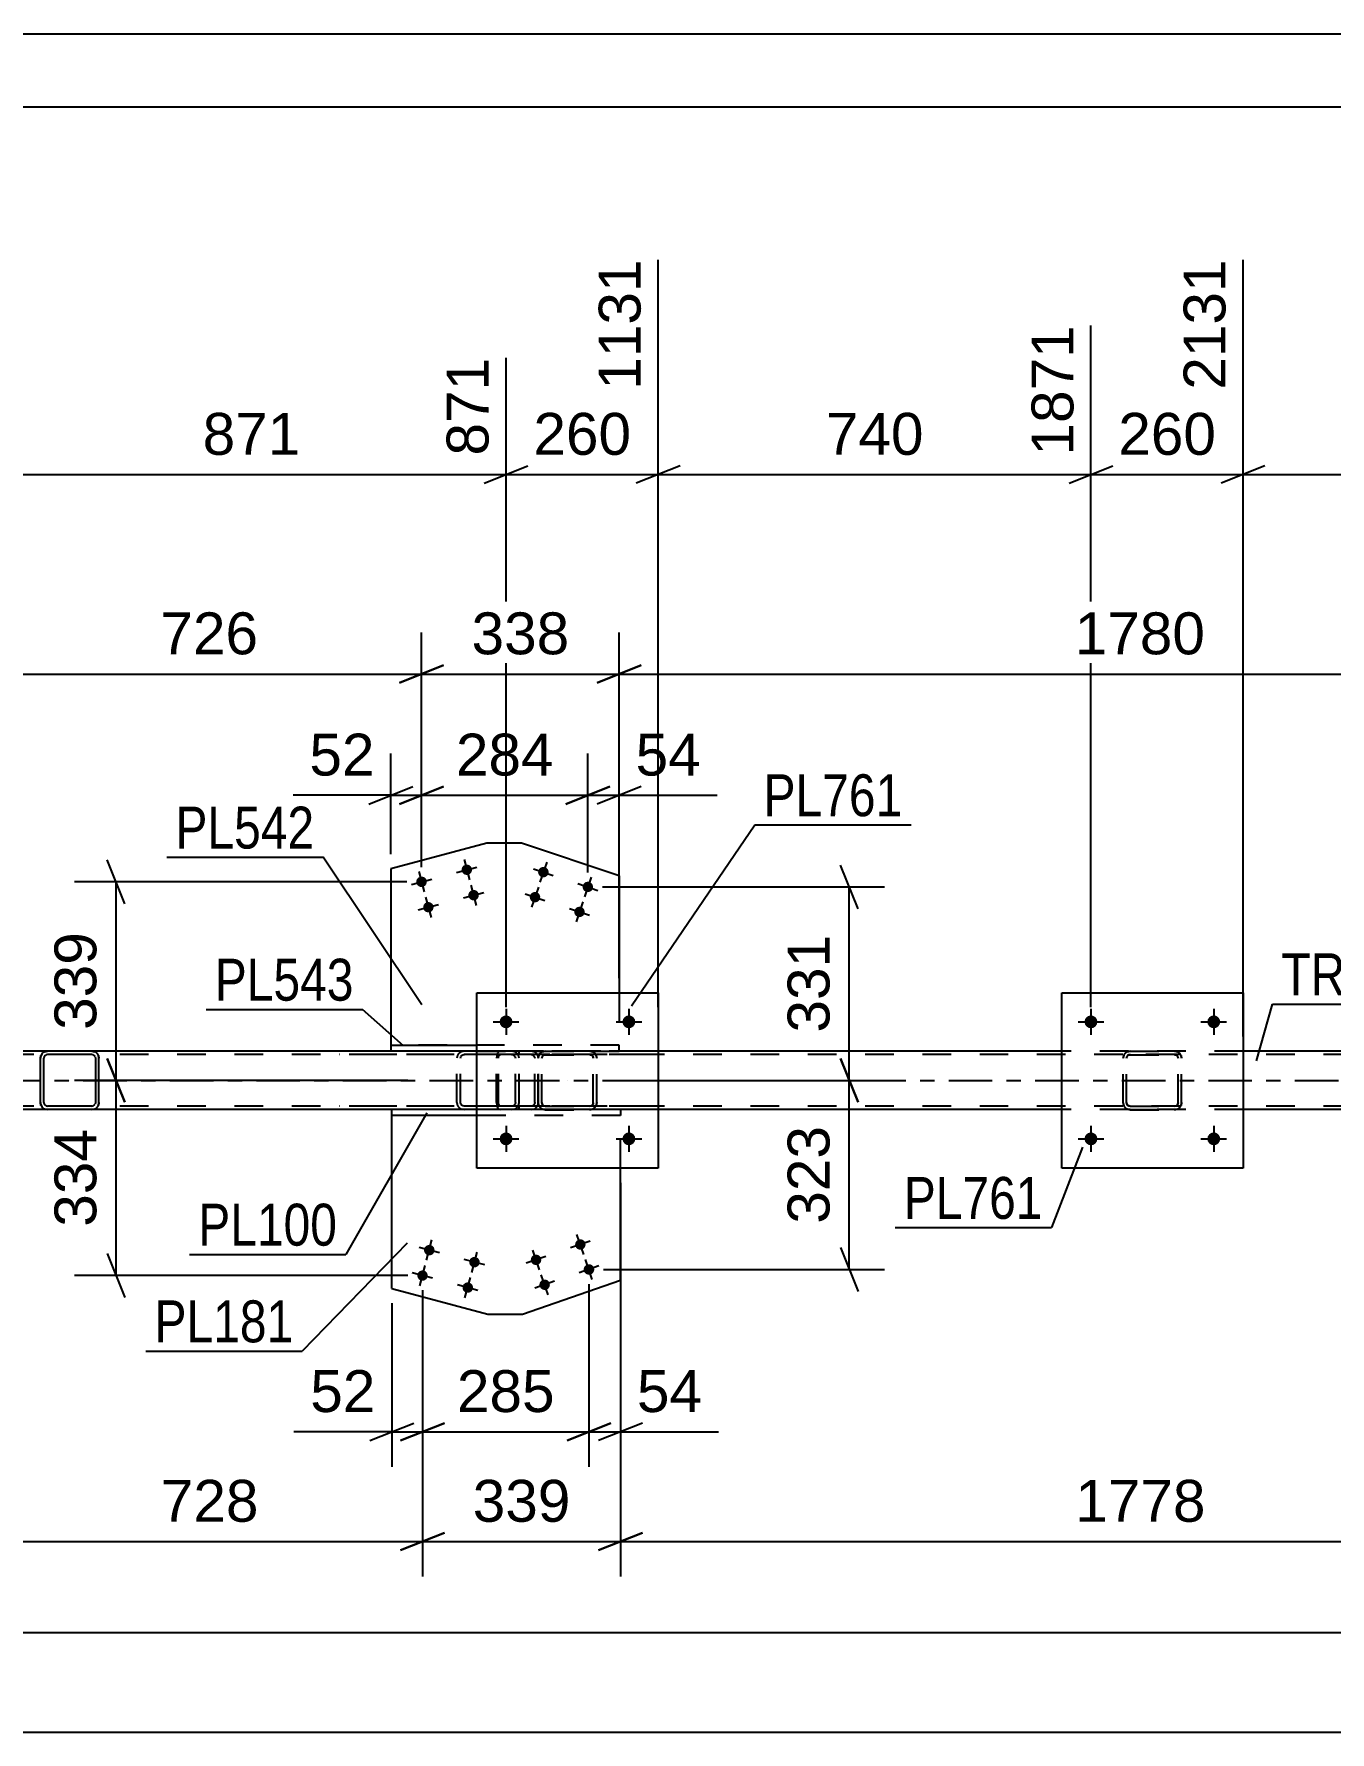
# Model space of a CAD drawing. Header units: millimetres. Extents: x -116 to 725, y -385 to 209.
# Drawn here: x -26.6 to 62, y 92.8 to 208.9 of the extents above; entities that cross this region are included whole.
import ezdxf

# ---------------------------------------------------------------- set-up
doc = ezdxf.new("R2010")
doc.units = ezdxf.units.MM
doc.linetypes.add('DXK_LINE_DOT2', pattern=[3.9198, 1.9599, -1.9599])
doc.linetypes.add('DXK_LINE_DOT3', pattern=[5.9187, 2.979, -0.9799, 0.9799, -0.9799])
doc.styles.add('Arial', font='arial.ttf', dxfattribs={"height": 0.2})
doc.styles.add('Arial Narrow', font='ARIALN.TTF', dxfattribs={"height": 0.2})

# ---------------------------------------------------------------- blocks, each defined once
blk = doc.blocks.new('Unknown-203724257-1113')
at = {"color": 5, "linetype": 'Continuous'}
for p, q in [((725.07, 208.87), (-115.93, 208.87)), ((720.07, 203.87), (-110.93, 203.87))]:
    blk.add_line(p, q, dxfattribs=at)
blk = doc.blocks.new('Part-203724257-3868 - 3799')
at = {"color": 2, "linetype": 'Continuous'}
for p, q in [((43.66, 131.32), (43.66, 143.32)), ((43.66, 143.32), (56.06, 143.32)), ((56.06, 143.32), (56.06, 131.32)), ((56.06, 131.32), (43.66, 131.32))]:
    blk.add_line(p, q, dxfattribs=at)
blk = doc.blocks.new('Bolt-203724257-3897 - 3799')
at = {"linetype": 'Continuous'}
for points in [[(6.1, 141.33, -1), (5.22, 141.33, -1)], [(14.5, 141.33, -1), (13.62, 141.33, -1)]]:
    blk.add_hatch(color=1, dxfattribs=at).paths.add_polyline_path(points)
at = {"color": 1, "linetype": 'Continuous'}
for p, q in [((5.66, 142.21), (5.66, 140.45)), ((14.06, 142.21), (14.06, 140.45)), ((4.78, 141.33), (6.54, 141.33)), ((13.18, 141.33), (14.94, 141.33))]:
    blk.add_line(p, q, dxfattribs=at)
blk = doc.blocks.new('Part-203724257-3857 - 3799')
at = {"color": 2, "linetype": 'Continuous'}
for p, q in [((-25.7, 139.33), (-29.17, 139.33)), ((-2.22, 139.33), (-22.66, 139.33)), ((43.66, 139.33), (16.06, 139.33)), ((82.43, 139.33), (56.06, 139.33)), ((-25.7, 135.33), (-29.17, 135.33)), ((-2.15, 135.33), (-22.66, 135.33)), ((43.66, 135.33), (16.06, 135.33)), ((82.43, 135.33), (56.06, 135.33))]:
    blk.add_line(p, q, dxfattribs=at)
at = {"color": 7, "linetype": 'DXK_LINE_DOT2'}
for p, q in [((-22.66, 139.33), (-25.7, 139.33)), ((16.06, 139.33), (-2.22, 139.33)), ((56.06, 139.33), (43.66, 139.33)), ((624.06, 139.09), (-29.17, 139.09)), ((624.06, 135.57), (-29.17, 135.57)), ((-22.66, 135.33), (-25.7, 135.33)), ((16.06, 135.33), (-2.15, 135.33)), ((56.06, 135.33), (43.66, 135.33))]:
    blk.add_line(p, q, dxfattribs=at)
at = {"color": 7, "linetype": 'DXK_LINE_DOT3'}
blk.add_line((-29.17, 137.33), (624.06, 137.33), dxfattribs=at)
blk = doc.blocks.new('Part-203724257-3862 - 3799')
at = {"color": 2, "linetype": 'Continuous'}
for p, q in [((3.66, 131.32), (3.66, 143.32)), ((3.66, 143.32), (16.06, 143.32)), ((16.06, 143.32), (16.06, 131.32)), ((16.06, 131.32), (3.66, 131.32))]:
    blk.add_line(p, q, dxfattribs=at)
blk = doc.blocks.new('Part-203724257-3863 - 3799')
at = {"color": 2, "linetype": 'Continuous'}
for p, q in [((-25.7, 139.33), (-25.89, 139.29)), ((-22.66, 139.33), (-25.7, 139.33)), ((-22.48, 139.29), (-22.66, 139.33)), ((-26.15, 139.03), (-26.18, 138.85)), ((-26.18, 135.81), (-26.18, 138.85)), ((-25.93, 138.94), (-25.94, 138.85)), ((-25.94, 135.81), (-25.94, 138.85)), ((-25.87, 139.02), (-25.93, 138.94)), ((-25.8, 139.07), (-25.87, 139.02)), ((-25.7, 139.09), (-25.8, 139.07)), ((-22.66, 139.09), (-25.7, 139.09)), ((-22.57, 139.07), (-22.66, 139.09)), ((-22.5, 139.02), (-22.57, 139.07)), ((-22.44, 138.94), (-22.5, 139.02)), ((-22.44, 138.94), (-22.42, 138.85)), ((-22.42, 138.85), (-22.42, 135.81)), ((-22.18, 138.85), (-22.22, 139.03)), ((-22.18, 135.81), (-22.18, 138.85)), ((-26.18, 135.81), (-26.15, 135.62)), ((-25.94, 135.81), (-25.93, 135.71)), ((-25.93, 135.71), (-25.87, 135.64)), ((-25.89, 135.36), (-25.7, 135.33)), ((-25.87, 135.64), (-25.8, 135.58)), ((-25.8, 135.58), (-25.7, 135.57)), ((-22.66, 135.57), (-25.7, 135.57)), ((-22.66, 135.33), (-25.7, 135.33)), ((-22.66, 135.57), (-22.57, 135.58)), ((-22.66, 135.33), (-22.48, 135.36)), ((-22.57, 135.58), (-22.5, 135.64)), ((-22.5, 135.64), (-22.44, 135.71)), ((-22.42, 135.81), (-22.44, 135.71)), ((-22.22, 135.62), (-22.18, 135.81))]:
    blk.add_line(p, q, dxfattribs=at)
at = {"color": 7, "linetype": 'DXK_LINE_DOT2'}
for p, q in [((-25.89, 139.29), (-25.7, 139.33)), ((-22.66, 139.33), (-22.48, 139.29)), ((-26.18, 138.85), (-26.15, 139.03)), ((-22.22, 139.03), (-22.18, 138.85)), ((-26.15, 135.62), (-26.18, 135.81)), ((-25.7, 135.33), (-25.89, 135.36)), ((-22.48, 135.36), (-22.66, 135.33)), ((-22.18, 135.81), (-22.22, 135.62))]:
    blk.add_line(p, q, dxfattribs=at)
at = {"color": 7, "linetype": 'DXK_LINE_DOT3'}
blk.add_line((-24.18, 137.33), (-24.18, 137.33), dxfattribs=at)
at = {"color": 2, "linetype": 'Continuous'}
for centre, start, end in [((-25.7, 138.85), 112.5, 157.5), ((-22.66, 138.85), 22.5, 67.5), ((-25.7, 135.81), 202.5, 247.5), ((-22.66, 135.81), 292.5, 337.5)]:
    blk.add_arc(centre, 0.48, start, end, dxfattribs=at)
at = {"color": 7, "linetype": 'DXK_LINE_DOT2'}
for centre, start, end in [((-25.7, 138.85), 112.5, 157.5), ((-22.66, 138.85), 22.5, 67.5), ((-25.7, 135.81), 202.5, 247.5), ((-22.66, 135.81), 292.5, 337.5)]:
    blk.add_arc(centre, 0.48, start, end, dxfattribs=at)
blk = doc.blocks.new('Part-203724257-3869 - 3799')
at = {"color": 7, "linetype": 'DXK_LINE_DOT2'}
for p, q in [((48.16, 139.29), (48.34, 139.33)), ((48.34, 139.32), (48.16, 139.29)), ((48.34, 139.32), (48.34, 139.33)), ((48.34, 139.33), (51.38, 139.33)), ((48.34, 139.32), (51.38, 139.32)), ((51.38, 139.32), (51.38, 139.33)), ((51.38, 139.33), (51.57, 139.29)), ((51.57, 139.29), (51.38, 139.32)), ((47.86, 138.85), (47.9, 139.03)), ((47.9, 139.03), (47.86, 138.84)), ((47.86, 135.8), (47.86, 138.85)), ((48.1, 138.84), (48.12, 138.94)), ((48.12, 138.94), (48.1, 138.85)), ((48.1, 135.8), (48.1, 138.85)), ((48.17, 139.02), (48.12, 138.94)), ((48.12, 138.94), (48.17, 139.01)), ((48.17, 139.01), (48.25, 139.07)), ((48.25, 139.07), (48.17, 139.02)), ((48.34, 139.09), (48.25, 139.07)), ((48.25, 139.07), (48.34, 139.08)), ((48.34, 139.08), (48.34, 139.09)), ((51.38, 139.09), (48.34, 139.09)), ((48.34, 139.08), (51.38, 139.08)), ((51.38, 139.08), (51.38, 139.09)), ((51.48, 139.07), (51.38, 139.09)), ((51.38, 139.08), (51.48, 139.07)), ((51.48, 139.07), (51.55, 139.01)), ((51.55, 139.02), (51.48, 139.07)), ((51.61, 138.94), (51.55, 139.02)), ((51.55, 139.01), (51.61, 138.94)), ((51.61, 138.94), (51.62, 138.84)), ((51.62, 138.85), (51.61, 138.94)), ((51.62, 135.8), (51.62, 138.85)), ((51.83, 139.03), (51.86, 138.85)), ((51.86, 138.84), (51.83, 139.03)), ((51.86, 135.8), (51.86, 138.85)), ((47.9, 135.62), (47.86, 135.81)), ((47.86, 135.8), (47.9, 135.62)), ((48.1, 135.81), (48.12, 135.71)), ((48.12, 135.71), (48.1, 135.8)), ((48.17, 135.64), (48.12, 135.71)), ((48.12, 135.71), (48.17, 135.64)), ((48.34, 135.33), (48.16, 135.36)), ((48.16, 135.36), (48.34, 135.32)), ((48.25, 135.58), (48.17, 135.64)), ((48.17, 135.64), (48.25, 135.58)), ((48.34, 135.56), (48.25, 135.58)), ((48.25, 135.58), (48.34, 135.57)), ((48.34, 135.56), (48.34, 135.57)), ((48.34, 135.57), (51.38, 135.57)), ((48.34, 135.56), (51.38, 135.56)), ((48.34, 135.32), (48.34, 135.33)), ((48.34, 135.33), (51.38, 135.33)), ((48.34, 135.32), (51.38, 135.32)), ((51.48, 135.58), (51.38, 135.56)), ((51.38, 135.57), (51.48, 135.58)), ((51.38, 135.56), (51.38, 135.57)), ((51.57, 135.36), (51.38, 135.33)), ((51.38, 135.32), (51.57, 135.36)), ((51.38, 135.32), (51.38, 135.33)), ((51.55, 135.64), (51.48, 135.58)), ((51.48, 135.58), (51.55, 135.64)), ((51.61, 135.71), (51.55, 135.64)), ((51.55, 135.64), (51.61, 135.71)), ((51.61, 135.71), (51.62, 135.81)), ((51.62, 135.8), (51.61, 135.71)), ((51.86, 135.81), (51.83, 135.62)), ((51.83, 135.62), (51.86, 135.8))]:
    blk.add_line(p, q, dxfattribs=at)
at = {"color": 7, "linetype": 'DXK_LINE_DOT3'}
blk.add_line((49.86, 137.32), (49.86, 137.33), dxfattribs=at)
at = {"color": 7, "linetype": 'DXK_LINE_DOT2'}
for centre, start, end in [((48.34, 138.85), 112.5, 157.5), ((48.34, 138.84), 112.5, 157.5), ((51.38, 138.85), 22.5, 67.5), ((51.38, 138.84), 22.5, 67.5), ((48.34, 135.81), 202.5, 247.5), ((48.34, 135.8), 202.5, 247.5), ((51.38, 135.81), 292.5, 337.5), ((51.38, 135.8), 292.5, 337.5)]:
    blk.add_arc(centre, 0.48, start, end, dxfattribs=at)
blk = doc.blocks.new('Part-203724257-3874 - 3799')
at = {"color": 7, "linetype": 'DXK_LINE_DOT2'}
for p, q in [((6.04, 139.33), (-5.74, 139.33)), ((2.81, 139.33), (2.61, 139.29)), ((6.24, 139.29), (6.04, 139.33)), ((6.04, 139.09), (-5.74, 139.09)), ((2.33, 139.02), (2.29, 138.85)), ((2.29, 135.81), (2.29, 138.85)), ((2.33, 139.03), (2.33, 139.02)), ((2.55, 138.85), (2.57, 138.94)), ((2.55, 135.81), (2.55, 138.85)), ((2.57, 138.94), (2.62, 139.02)), ((2.62, 139.02), (2.71, 139.07)), ((2.71, 139.07), (2.81, 139.09)), ((6.04, 139.09), (6.14, 139.07)), ((6.14, 139.07), (6.22, 139.02)), ((6.22, 139.02), (6.28, 138.94)), ((6.28, 138.94), (6.3, 138.85)), ((6.3, 135.81), (6.3, 138.85)), ((6.55, 138.85), (6.51, 139.03)), ((6.55, 135.81), (6.55, 138.85)), ((6.04, 135.57), (-5.74, 135.57)), ((6.04, 135.33), (-5.74, 135.33)), ((2.29, 135.81), (2.31, 135.71)), ((2.31, 135.71), (2.33, 135.62)), ((2.57, 135.71), (2.55, 135.81)), ((2.62, 135.64), (2.57, 135.71)), ((2.61, 135.36), (2.81, 135.33)), ((2.71, 135.58), (2.62, 135.64)), ((2.81, 135.57), (2.71, 135.58)), ((6.14, 135.58), (6.04, 135.57)), ((6.04, 135.33), (6.24, 135.36)), ((6.22, 135.64), (6.14, 135.58)), ((6.28, 135.71), (6.22, 135.64)), ((6.3, 135.81), (6.28, 135.71)), ((6.51, 135.62), (6.55, 135.81))]:
    blk.add_line(p, q, dxfattribs=at)
for centre, start, end in [((2.79, 138.82), 110.7583, 155.68), ((6.06, 138.82), 24.32, 69.2417), ((2.79, 135.83), 204.32, 249.2417), ((6.06, 135.83), 290.7583, 335.68)]:
    blk.add_arc(centre, 0.496, start, end, dxfattribs=at)
blk = doc.blocks.new('Bolt-203724257-3890 - 3799')
at = {"linetype": 'Continuous'}
for points in [[(8.55, 151.45, -1), (7.87, 151.68, -1)], [(7.98, 149.74, -1), (7.3, 149.97, -1)], [(11.59, 150.44, -1), (10.91, 150.67, -1)], [(11.02, 148.73, -1), (10.34, 148.96, -1)]]:
    blk.add_hatch(color=1, dxfattribs=at).paths.add_polyline_path(points)
at = {"color": 1, "linetype": 'Continuous'}
for p, q in [((8.44, 152.25), (7.98, 150.88)), ((7.53, 151.79), (8.89, 151.34)), ((11.48, 151.23), (11.02, 149.87)), ((6.96, 150.09), (8.32, 149.63)), ((7.87, 150.54), (7.41, 149.17)), ((10.56, 150.78), (11.93, 150.32)), ((9.99, 149.07), (11.36, 148.62)), ((10.91, 149.53), (10.45, 148.16))]:
    blk.add_line(p, q, dxfattribs=at)
blk = doc.blocks.new('Bolt-203724257-3898 - 3799')
at = {"linetype": 'Continuous'}
for points in [[(6.1, 133.33, -1), (5.22, 133.33, -1)], [(14.5, 133.33, -1), (13.62, 133.33, -1)]]:
    blk.add_hatch(color=1, dxfattribs=at).paths.add_polyline_path(points)
at = {"color": 1, "linetype": 'Continuous'}
for p, q in [((5.66, 134.21), (5.66, 132.45)), ((14.06, 134.21), (14.06, 132.45)), ((4.78, 133.33), (6.54, 133.33)), ((13.18, 133.33), (14.94, 133.33))]:
    blk.add_line(p, q, dxfattribs=at)
blk = doc.blocks.new('Bolt-203724257-3899 - 3799')
at = {"linetype": 'Continuous'}
for points in [[(46.1, 141.33, -1), (45.22, 141.33, -1)], [(54.5, 141.33, -1), (53.62, 141.33, -1)]]:
    blk.add_hatch(color=1, dxfattribs=at).paths.add_polyline_path(points)
at = {"color": 1, "linetype": 'Continuous'}
for p, q in [((45.66, 142.21), (45.66, 140.45)), ((54.06, 142.21), (54.06, 140.45)), ((44.78, 141.33), (46.54, 141.33)), ((53.18, 141.33), (54.94, 141.33))]:
    blk.add_line(p, q, dxfattribs=at)
blk = doc.blocks.new('Bolt-203724257-3900 - 3799')
at = {"linetype": 'Continuous'}
for points in [[(46.1, 133.33, -1), (45.22, 133.33, -1)], [(54.5, 133.33, -1), (53.62, 133.33, -1)]]:
    blk.add_hatch(color=1, dxfattribs=at).paths.add_polyline_path(points)
at = {"color": 1, "linetype": 'Continuous'}
for p, q in [((45.66, 134.21), (45.66, 132.45)), ((54.06, 134.21), (54.06, 132.45)), ((44.78, 133.33), (46.54, 133.33)), ((53.18, 133.33), (54.94, 133.33))]:
    blk.add_line(p, q, dxfattribs=at)
blk = doc.blocks.new('Part-203724257-3982 - 3799')
at = {"color": 7, "linetype": 'DXK_LINE_DOT2'}
for p, q in [((8.16, 139.29), (8.34, 139.33)), ((8.34, 139.32), (8.16, 139.29)), ((8.34, 139.32), (8.34, 139.33)), ((8.34, 139.33), (11.38, 139.33)), ((8.34, 139.32), (11.38, 139.32)), ((11.38, 139.32), (11.38, 139.33)), ((11.38, 139.33), (11.57, 139.29)), ((11.57, 139.29), (11.38, 139.32)), ((7.86, 138.85), (7.9, 139.03)), ((7.9, 139.03), (7.86, 138.84)), ((7.86, 135.8), (7.86, 138.85)), ((8.1, 138.84), (8.12, 138.94)), ((8.12, 138.94), (8.1, 138.85)), ((8.1, 135.8), (8.1, 138.85)), ((8.17, 139.02), (8.12, 138.94)), ((8.12, 138.94), (8.17, 139.01)), ((8.17, 139.01), (8.25, 139.07)), ((8.25, 139.07), (8.17, 139.02)), ((8.34, 139.09), (8.25, 139.07)), ((8.25, 139.07), (8.34, 139.08)), ((8.34, 139.08), (8.34, 139.09)), ((11.38, 139.09), (8.34, 139.09)), ((8.34, 139.08), (11.38, 139.08)), ((11.38, 139.08), (11.38, 139.09)), ((11.48, 139.07), (11.38, 139.09)), ((11.38, 139.08), (11.48, 139.07)), ((11.48, 139.07), (11.55, 139.01)), ((11.55, 139.02), (11.48, 139.07)), ((11.61, 138.94), (11.55, 139.02)), ((11.55, 139.01), (11.61, 138.94)), ((11.61, 138.94), (11.62, 138.84)), ((11.62, 138.85), (11.61, 138.94)), ((11.62, 135.8), (11.62, 138.85)), ((11.83, 139.03), (11.86, 138.85)), ((11.86, 138.84), (11.83, 139.03)), ((11.86, 135.8), (11.86, 138.85)), ((7.9, 135.62), (7.86, 135.81)), ((7.86, 135.8), (7.9, 135.62)), ((8.1, 135.81), (8.12, 135.71)), ((8.12, 135.71), (8.1, 135.8)), ((8.17, 135.64), (8.12, 135.71)), ((8.12, 135.71), (8.17, 135.64)), ((8.34, 135.33), (8.16, 135.36)), ((8.16, 135.36), (8.34, 135.32)), ((8.25, 135.58), (8.17, 135.64)), ((8.17, 135.64), (8.25, 135.58)), ((8.34, 135.56), (8.25, 135.58)), ((8.25, 135.58), (8.34, 135.57)), ((8.34, 135.56), (8.34, 135.57)), ((8.34, 135.57), (11.38, 135.57)), ((8.34, 135.56), (11.38, 135.56)), ((8.34, 135.32), (8.34, 135.33)), ((8.34, 135.33), (11.38, 135.33)), ((8.34, 135.32), (11.38, 135.32)), ((11.48, 135.58), (11.38, 135.56)), ((11.38, 135.57), (11.48, 135.58)), ((11.38, 135.56), (11.38, 135.57)), ((11.57, 135.36), (11.38, 135.33)), ((11.38, 135.32), (11.57, 135.36)), ((11.38, 135.32), (11.38, 135.33)), ((11.55, 135.64), (11.48, 135.58)), ((11.48, 135.58), (11.55, 135.64)), ((11.61, 135.71), (11.55, 135.64)), ((11.55, 135.64), (11.61, 135.71)), ((11.61, 135.71), (11.62, 135.81)), ((11.62, 135.8), (11.61, 135.71)), ((11.86, 135.81), (11.83, 135.62)), ((11.83, 135.62), (11.86, 135.8))]:
    blk.add_line(p, q, dxfattribs=at)
at = {"color": 7, "linetype": 'DXK_LINE_DOT3'}
blk.add_line((9.86, 137.32), (9.86, 137.33), dxfattribs=at)
at = {"color": 7, "linetype": 'DXK_LINE_DOT2'}
for centre, start, end in [((8.34, 138.85), 112.5, 157.5), ((8.34, 138.84), 112.5, 157.5), ((11.38, 138.85), 22.5, 67.5), ((11.38, 138.84), 22.5, 67.5), ((8.34, 135.81), 202.5, 247.5), ((8.34, 135.8), 202.5, 247.5), ((11.38, 135.81), 292.5, 337.5), ((11.38, 135.8), 292.5, 337.5)]:
    blk.add_arc(centre, 0.48, start, end, dxfattribs=at)
blk = doc.blocks.new('Part-203724257-4022 - 3799')
at = {"color": 2, "linetype": 'Continuous'}
for p, q in [((-2.22, 139.73), (-2.22, 139.33)), ((-2.22, 139.73), (3.66, 139.73)), ((3.66, 139.33), (-2.22, 139.33))]:
    blk.add_line(p, q, dxfattribs=at)
at = {"color": 7, "linetype": 'DXK_LINE_DOT2'}
for p, q in [((13.4, 139.73), (3.66, 139.73)), ((3.66, 139.33), (13.4, 139.33)), ((13.4, 139.33), (13.4, 139.73))]:
    blk.add_line(p, q, dxfattribs=at)
blk = doc.blocks.new('Part-203724257-4027 - 3799')
at = {"color": 2, "linetype": 'Continuous'}
for p, q in [((4.35, 153.54), (-2.22, 151.8)), ((6.71, 153.54), (4.35, 153.54)), ((13.4, 151.31), (6.71, 153.54)), ((-2.22, 151.8), (-2.22, 139.73)), ((13.4, 151.31), (13.4, 143.32))]:
    blk.add_line(p, q, dxfattribs=at)
at = {"color": 7, "linetype": 'DXK_LINE_DOT2'}
for p, q in [((13.4, 143.32), (13.4, 139.73)), ((13.4, 139.73), (-2.22, 139.73))]:
    blk.add_line(p, q, dxfattribs=at)
blk = doc.blocks.new('Part-203724257-4030 - 3799')
at = {"color": 7, "linetype": 'DXK_LINE_DOT2'}
for p, q in [((5.27, 139.33), (5.17, 139.29)), ((14.68, 139.33), (5.27, 139.33)), ((6.55, 139.09), (6.55, 139.33)), ((7.56, 139.29), (7.37, 139.33)), ((5.02, 139.03), (5, 138.85)), ((5, 135.81), (5, 138.85)), ((5.08, 139.19), (5.02, 139.03)), ((5.17, 139.29), (5.08, 139.19)), ((5.14, 138.85), (5.15, 138.94)), ((5.14, 135.81), (5.14, 138.85)), ((5.15, 138.94), (5.18, 139.02)), ((5.18, 139.02), (5.22, 139.07)), ((5.22, 139.07), (5.27, 139.09)), ((14.68, 139.09), (5.27, 139.09)), ((7.37, 139.09), (7.46, 139.07)), ((7.46, 139.07), (7.54, 139.02)), ((7.54, 139.02), (7.6, 138.94)), ((7.6, 138.94), (7.62, 138.85)), ((7.62, 135.81), (7.62, 138.85)), ((7.87, 138.85), (7.83, 139.03)), ((7.87, 135.81), (7.87, 138.85)), ((5, 135.81), (5.02, 135.62)), ((5.02, 135.62), (5.08, 135.47)), ((5.08, 135.47), (5.17, 135.36)), ((5.15, 135.71), (5.14, 135.81)), ((5.18, 135.64), (5.15, 135.71)), ((5.17, 135.36), (5.27, 135.33)), ((5.22, 135.58), (5.18, 135.64)), ((5.27, 135.57), (5.22, 135.58)), ((14.68, 135.57), (5.27, 135.57)), ((14.68, 135.33), (5.27, 135.33)), ((6.55, 135.33), (6.55, 135.57)), ((7.46, 135.58), (7.37, 135.57)), ((7.37, 135.33), (7.56, 135.36)), ((7.54, 135.64), (7.46, 135.58)), ((7.6, 135.71), (7.54, 135.64)), ((7.62, 135.81), (7.6, 135.71)), ((7.83, 135.62), (7.87, 135.81))]:
    blk.add_line(p, q, dxfattribs=at)
for centre, start, end in [((7.38, 138.83), 23.8494, 68.8059), ((7.38, 135.82), 291.1941, 336.1506)]:
    blk.add_arc(centre, 0.492, start, end, dxfattribs=at)
blk = doc.blocks.new('Bolt-203724257-4055 - 3799')
at = {"linetype": 'Continuous'}
for points in [[(7.37, 124.94, -1), (8.05, 125.17, -1)], [(10.4, 125.99, -1), (11.08, 126.22, -1)], [(10.99, 124.28, -1), (11.67, 124.52, -1)], [(7.96, 123.24, -1), (8.64, 123.47, -1)]]:
    blk.add_hatch(color=1, dxfattribs=at).paths.add_polyline_path(points)
at = {"color": 1, "linetype": 'Continuous'}
for p, q in [((10.97, 125.42), (10.5, 126.78)), ((7.95, 124.37), (7.48, 125.73)), ((11.42, 126.34), (10.06, 125.87)), ((8.39, 125.29), (7.03, 124.82)), ((12.01, 124.64), (10.65, 124.17)), ((11.56, 123.72), (11.09, 125.08)), ((8.98, 123.59), (7.62, 123.12)), ((8.54, 122.67), (8.07, 124.03))]:
    blk.add_line(p, q, dxfattribs=at)
blk = doc.blocks.new('Bolt-203724257-4056 - 3799')
at = {"linetype": 'Continuous'}
for points in [[(0.06, 125.81, -1), (0.76, 125.63, -1)], [(-0.4, 124.07, -1), (0.29, 123.89, -1)], [(3.15, 124.99, -1), (3.85, 124.81, -1)], [(2.69, 123.25, -1), (3.39, 123.07, -1)]]:
    blk.add_hatch(color=1, dxfattribs=at).paths.add_polyline_path(points)
at = {"color": 1, "linetype": 'Continuous'}
for p, q in [((1.1, 125.54), (-0.29, 125.91)), ((0.22, 125.03), (0.59, 126.42)), ((3.32, 124.2), (3.69, 125.59)), ((-0.24, 123.29), (0.13, 124.68)), ((4.2, 124.71), (2.8, 125.08)), ((0.64, 123.8), (-0.75, 124.17)), ((3.73, 122.97), (2.34, 123.34)), ((2.85, 122.46), (3.22, 123.86))]:
    blk.add_line(p, q, dxfattribs=at)
blk = doc.blocks.new('Part-203724257-4061 - 3799')
at = {"color": 2, "linetype": 'Continuous'}
for p, q in [((3.66, 135.33), (-2.15, 135.33)), ((-2.15, 134.93), (-2.15, 135.33)), ((3.66, 134.93), (-2.15, 134.93))]:
    blk.add_line(p, q, dxfattribs=at)
at = {"color": 7, "linetype": 'DXK_LINE_DOT2'}
for p, q in [((13.49, 135.33), (3.66, 135.33)), ((13.49, 134.93), (3.66, 134.93)), ((13.49, 135.33), (13.49, 134.93))]:
    blk.add_line(p, q, dxfattribs=at)
blk = doc.blocks.new('Part-203724257-4066 - 3799')
at = {"color": 2, "linetype": 'Continuous'}
for p, q in [((-2.15, 123.09), (-2.15, 134.93)), ((13.49, 123.67), (13.49, 131.32)), ((-2.15, 123.09), (4.42, 121.34)), ((6.78, 121.34), (13.49, 123.67)), ((4.42, 121.34), (6.78, 121.34))]:
    blk.add_line(p, q, dxfattribs=at)
at = {"color": 7, "linetype": 'DXK_LINE_DOT2'}
for p, q in [((13.49, 134.93), (-2.15, 134.93)), ((13.49, 131.32), (13.49, 134.93))]:
    blk.add_line(p, q, dxfattribs=at)
blk = doc.blocks.new('Bolt-203724257-4067 - 3799')
at = {"linetype": 'Continuous'}
for points in [[(0.23, 151, -1), (-0.47, 150.81, -1)], [(3.32, 151.82, -1), (2.63, 151.64, -1)], [(3.79, 150.08, -1), (3.09, 149.9, -1)], [(0.69, 149.26, -1), (0, 149.07, -1)]]:
    blk.add_hatch(color=1, dxfattribs=at).paths.add_polyline_path(points)
at = {"color": 1, "linetype": 'Continuous'}
for p, q in [((2.79, 152.42), (3.16, 151.03)), ((-0.81, 150.72), (0.58, 151.09)), ((-0.3, 151.6), (0.07, 150.21)), ((2.28, 151.54), (3.67, 151.91)), ((0.16, 149.86), (0.53, 148.47)), ((2.74, 149.8), (4.13, 150.17)), ((3.25, 150.68), (3.62, 149.29)), ((-0.35, 148.98), (1.04, 149.35))]:
    blk.add_line(p, q, dxfattribs=at)
blk = doc.blocks.new('StraightDimension-203724257-4147 - 3799')
at = {"color": 7, "linetype": 'Continuous'}
for p, q in [((13.49, 130.32), (13.49, 103.4)), ((-0.05, 122.98), (-0.05, 103.4)), ((1.45, 106.4), (-1.55, 105.2)), ((-0.05, 105.8), (13.49, 105.8)), ((11.99, 105.2), (14.99, 106.4))]:
    blk.add_line(p, q, dxfattribs=at)
at = {"color": 0}
blk.add_wipeout([(10.65, 106.55), (10.65, 110.75), (2.78, 110.75), (2.78, 106.55)], dxfattribs=at)
at = {"color": 3, "style": 'Arial'}
blk.add_text('339', height=2.865, dxfattribs=at).set_placement((3.38, 107.15))
blk = doc.blocks.new('StraightDimension-203724257-4124 - 3799')
at = {"color": 7, "linetype": 'Continuous'}
for p, q in [((13.49, 130.32), (13.49, 103.4)), ((84.59, 130.23), (84.59, 103.4)), ((14.99, 106.4), (11.99, 105.2)), ((13.49, 105.8), (84.59, 105.8)), ((83.09, 105.2), (86.09, 106.4))]:
    blk.add_line(p, q, dxfattribs=at)
at = {"color": 0}
blk.add_wipeout([(54.09, 106.55), (54.09, 110.75), (43.99, 110.75), (43.99, 106.55)], dxfattribs=at)
at = {"color": 3, "style": 'Arial'}
blk.add_text('1778', height=2.865, dxfattribs=at).set_placement((44.59, 107.15))
blk = doc.blocks.new('StraightDimension-203724257-4431 - 3799')
at = {"color": 7, "linetype": 'Continuous'}
for p, q in [((16.06, 142.33), (16.06, 193.44)), ((5.66, 142.33), (5.66, 186.72)), ((4.16, 178.15), (7.16, 179.35)), ((17.56, 179.35), (14.56, 178.15)), ((5.66, 178.75), (16.06, 178.75))]:
    blk.add_line(p, q, dxfattribs=at)
at = {"color": 0}
blk.add_wipeout([(14.8, 179.5), (14.8, 183.7), (6.93, 183.7), (6.93, 179.5)], dxfattribs=at)
at = {"color": 3, "style": 'Arial'}
blk.add_text('260', height=2.865, dxfattribs=at).set_placement((7.53, 180.1))
at = {"color": 0, "linetype": 'Continuous'}
blk.add_wipeout([(15.46, 194.04), (11.26, 194.04), (11.26, 183.95), (15.46, 183.95)], dxfattribs=at)
at = {"color": 3, "linetype": 'Continuous', "style": 'Arial'}
blk.add_text('1131', height=2.865, rotation=90.0002, dxfattribs=at).set_placement((14.86, 184.55))
blk = doc.blocks.new('StraightDimension-203724257-4137 - 3799')
at = {"color": 7, "linetype": 'Continuous'}
for p, q in [((-29.17, 134.33), (-29.17, 103.4)), ((-0.05, 122.98), (-0.05, 103.4)), ((-27.67, 106.4), (-30.67, 105.2)), ((-29.17, 105.8), (-0.05, 105.8)), ((-1.55, 105.2), (1.45, 106.4))]:
    blk.add_line(p, q, dxfattribs=at)
at = {"color": 0}
blk.add_wipeout([(-10.68, 106.55), (-10.68, 110.75), (-18.55, 110.75), (-18.55, 106.55)], dxfattribs=at)
at = {"color": 3, "style": 'Arial'}
blk.add_text('728', height=2.865, dxfattribs=at).set_placement((-17.95, 107.15))
blk = doc.blocks.new('StraightDimension-203724257-16605 - 3799')
at = {"color": 7, "linetype": 'Continuous'}
for p, q in [((29.73, 149.05), (28.53, 152.05)), ((12.25, 150.55), (31.53, 150.55)), ((29.13, 137.33), (29.13, 150.55)), ((28.53, 138.83), (29.73, 135.83)), ((15.17, 137.33), (31.53, 137.33))]:
    blk.add_line(p, q, dxfattribs=at)
at = {"color": 0}
blk.add_wipeout([(28.38, 147.87), (24.18, 147.87), (24.18, 140), (28.38, 140)], dxfattribs=at)
at = {"color": 3, "style": 'Arial'}
blk.add_text('331', height=2.865, rotation=90.0002, dxfattribs=at).set_placement((27.78, 140.6))
blk = doc.blocks.new('StraightDimension-203724257-22668 - 3799')
at = {"color": 7, "linetype": 'Continuous'}
for p, q in [((-29.17, 140.33), (-29.17, 167.96)), ((-0.12, 151.91), (-0.12, 167.96)), ((-27.67, 165.71), (-30.67, 164.51)), ((-29.17, 165.11), (-0.12, 165.11)), ((-1.62, 164.51), (1.38, 165.71))]:
    blk.add_line(p, q, dxfattribs=at)
at = {"color": 0}
blk.add_wipeout([(-10.71, 165.86), (-10.71, 170.06), (-18.58, 170.06), (-18.58, 165.86)], dxfattribs=at)
at = {"color": 3, "style": 'Arial'}
blk.add_text('726', height=2.865, dxfattribs=at).set_placement((-17.98, 166.46))
blk = doc.blocks.new('StraightDimension-203724257-4232 - 3799')
at = {"color": 7, "linetype": 'Continuous'}
for p, q in [((-2.15, 122.09), (-2.15, 110.9)), ((-0.05, 122.98), (-0.05, 110.9)), ((-3.65, 112.7), (-0.65, 113.9)), ((1.45, 113.9), (-1.55, 112.7)), ((-2.15, 113.3), (-8.85, 113.3)), ((-2.15, 113.3), (-8.85, 113.3)), ((-2.15, 113.3), (-0.05, 113.3))]:
    blk.add_line(p, q, dxfattribs=at)
at = {"color": 0}
blk.add_wipeout([(-2.68, 114.05), (-2.68, 118.25), (-8.33, 118.25), (-8.33, 114.05)], dxfattribs=at)
at = {"color": 3, "style": 'Arial'}
blk.add_text('52', height=2.865, dxfattribs=at).set_placement((-7.73, 114.65))
blk = doc.blocks.new('StraightDimension-203724257-4242 - 3799')
at = {"color": 7, "linetype": 'Continuous'}
for p, q in [((13.49, 130.32), (13.49, 110.9)), ((11.33, 123.4), (11.33, 110.9)), ((9.83, 112.7), (12.83, 113.9)), ((14.99, 113.9), (11.99, 112.7)), ((11.33, 113.3), (13.49, 113.3)), ((13.49, 113.3), (20.18, 113.3)), ((13.49, 113.3), (20.18, 113.3))]:
    blk.add_line(p, q, dxfattribs=at)
at = {"color": 0}
blk.add_wipeout([(19.66, 114.05), (19.66, 118.25), (14.01, 118.25), (14.01, 114.05)], dxfattribs=at)
at = {"color": 3, "style": 'Arial'}
blk.add_text('54', height=2.865, dxfattribs=at).set_placement((14.61, 114.65))
blk = doc.blocks.new('StraightDimension-203724257-4255 - 3799')
at = {"color": 7, "linetype": 'Continuous'}
for p, q in [((11.33, 123.4), (11.33, 110.9)), ((-0.05, 122.98), (-0.05, 110.9)), ((-1.55, 112.7), (1.45, 113.9)), ((12.83, 113.9), (9.83, 112.7)), ((-0.05, 113.3), (11.33, 113.3))]:
    blk.add_line(p, q, dxfattribs=at)
at = {"color": 0}
blk.add_wipeout([(9.57, 114.05), (9.57, 118.25), (1.7, 118.25), (1.7, 114.05)], dxfattribs=at)
at = {"color": 3, "style": 'Arial'}
blk.add_text('285', height=2.865, dxfattribs=at).set_placement((2.3, 114.65))
blk = doc.blocks.new('StraightDimension-203724257-4266 - 3799')
at = {"color": 7, "linetype": 'Continuous'}
for p, q in [((-2.22, 152.8), (-2.22, 159.67)), ((-0.12, 151.91), (-0.12, 159.67)), ((-2.22, 156.82), (-8.91, 156.82)), ((-2.22, 156.82), (-8.91, 156.82)), ((-3.72, 156.22), (-0.72, 157.42)), ((-2.22, 156.82), (-0.12, 156.82)), ((1.38, 157.42), (-1.62, 156.22))]:
    blk.add_line(p, q, dxfattribs=at)
at = {"color": 0}
blk.add_wipeout([(-2.74, 157.57), (-2.74, 161.77), (-8.39, 161.77), (-8.39, 157.57)], dxfattribs=at)
at = {"color": 3, "style": 'Arial'}
blk.add_text('52', height=2.865, dxfattribs=at).set_placement((-7.79, 158.17))
blk = doc.blocks.new('StraightDimension-203724257-4276 - 3799')
at = {"color": 7, "linetype": 'Continuous'}
for p, q in [((11.25, 151.55), (11.25, 159.67)), ((13.4, 152.31), (13.4, 159.67)), ((9.75, 156.22), (12.75, 157.42)), ((11.25, 156.82), (13.4, 156.82)), ((14.9, 157.42), (11.9, 156.22)), ((13.4, 156.82), (20.1, 156.82)), ((13.4, 156.82), (20.1, 156.82))]:
    blk.add_line(p, q, dxfattribs=at)
at = {"color": 0}
blk.add_wipeout([(19.57, 157.57), (19.57, 161.77), (13.92, 161.77), (13.92, 157.57)], dxfattribs=at)
at = {"color": 3, "style": 'Arial'}
blk.add_text('54', height=2.865, dxfattribs=at).set_placement((14.52, 158.17))
blk = doc.blocks.new('StraightDimension-203724257-4286 - 3799')
at = {"color": 7, "linetype": 'Continuous'}
for p, q in [((-0.12, 151.91), (-0.12, 159.67)), ((11.25, 151.55), (11.25, 159.67)), ((-1.62, 156.22), (1.38, 157.42)), ((-0.12, 156.82), (11.25, 156.82)), ((12.75, 157.42), (9.75, 156.22))]:
    blk.add_line(p, q, dxfattribs=at)
at = {"color": 0}
blk.add_wipeout([(9.5, 157.57), (9.5, 161.77), (1.63, 161.77), (1.63, 157.57)], dxfattribs=at)
at = {"color": 3, "style": 'Arial'}
blk.add_text('284', height=2.865, dxfattribs=at).set_placement((2.23, 158.17))
blk = doc.blocks.new('StraightDimension-203724257-4387 - 3799')
at = {"color": 7, "linetype": 'Continuous'}
blk.add_line((-29.81, 99.57), (658.55, 99.57), dxfattribs=at)
blk = doc.blocks.new('StraightDimension-203724257-16568 - 3799')
at = {"color": 7, "linetype": 'Continuous'}
for p, q in [((-20.41, 149.41), (-21.61, 152.41)), ((-1.12, 150.91), (-23.86, 150.91)), ((-21.01, 137.33), (-21.01, 150.91)), ((-21.61, 138.83), (-20.41, 135.83)), ((-1.05, 137.33), (-23.86, 137.33))]:
    blk.add_line(p, q, dxfattribs=at)
at = {"color": 0}
blk.add_wipeout([(-21.76, 148.05), (-25.96, 148.05), (-25.96, 140.18), (-21.76, 140.18)], dxfattribs=at)
at = {"color": 3, "style": 'Arial'}
blk.add_text('339', height=2.865, rotation=90.0002, dxfattribs=at).set_placement((-22.36, 140.78))
blk = doc.blocks.new('StraightDimension-203724257-4428 - 3799')
at = {"color": 7, "linetype": 'Continuous'}
for p, q in [((56.06, 140.33), (56.06, 193.44)), ((91.16, 140.73), (91.16, 193.44)), ((57.56, 179.35), (54.56, 178.15)), ((89.66, 178.15), (92.66, 179.35)), ((56.06, 178.75), (91.16, 178.75))]:
    blk.add_line(p, q, dxfattribs=at)
at = {"color": 0, "linetype": 'Continuous'}
blk.add_wipeout([(90.56, 194.04), (86.36, 194.04), (86.36, 183.95), (90.56, 183.95)], dxfattribs=at)
at = {"color": 0}
blk.add_wipeout([(77.55, 179.5), (77.55, 183.7), (69.68, 183.7), (69.68, 179.5)], dxfattribs=at)
at = {"color": 3, "linetype": 'Continuous', "style": 'Arial'}
blk.add_text('3008', height=2.865, rotation=90.0002, dxfattribs=at).set_placement((89.96, 184.55))
at = {"color": 3, "style": 'Arial'}
blk.add_text('878', height=2.865, dxfattribs=at).set_placement((70.28, 180.1))
blk = doc.blocks.new('StraightDimension-203724257-4429 - 3799')
at = {"color": 7, "linetype": 'Continuous'}
for p, q in [((56.06, 140.33), (56.06, 193.44)), ((45.66, 142.33), (45.66, 188.94)), ((44.16, 178.15), (47.16, 179.35)), ((57.56, 179.35), (54.56, 178.15)), ((45.66, 178.75), (56.06, 178.75))]:
    blk.add_line(p, q, dxfattribs=at)
at = {"color": 0}
blk.add_wipeout([(54.8, 179.5), (54.8, 183.7), (46.93, 183.7), (46.93, 179.5)], dxfattribs=at)
at = {"color": 3, "style": 'Arial'}
blk.add_text('260', height=2.865, dxfattribs=at).set_placement((47.53, 180.1))
at = {"color": 0, "linetype": 'Continuous'}
blk.add_wipeout([(55.46, 194.04), (51.26, 194.04), (51.26, 183.95), (55.46, 183.95)], dxfattribs=at)
at = {"color": 3, "linetype": 'Continuous', "style": 'Arial'}
blk.add_text('2131', height=2.865, rotation=90.0002, dxfattribs=at).set_placement((54.86, 184.55))
blk = doc.blocks.new('StraightDimension-203724257-4430 - 3799')
at = {"color": 7, "linetype": 'Continuous'}
for p, q in [((16.06, 142.33), (16.06, 193.44)), ((45.66, 142.33), (45.66, 188.94)), ((17.56, 179.35), (14.56, 178.15)), ((44.16, 178.15), (47.16, 179.35)), ((16.06, 178.75), (45.66, 178.75))]:
    blk.add_line(p, q, dxfattribs=at)
at = {"color": 0}
blk.add_wipeout([(34.8, 179.5), (34.8, 183.7), (26.93, 183.7), (26.93, 179.5)], dxfattribs=at)
at = {"color": 3, "style": 'Arial'}
blk.add_text('740', height=2.865, dxfattribs=at).set_placement((27.53, 180.1))
at = {"color": 0, "linetype": 'Continuous'}
blk.add_wipeout([(45.06, 189.54), (40.86, 189.54), (40.86, 179.45), (45.06, 179.45)], dxfattribs=at)
at = {"color": 3, "linetype": 'Continuous', "style": 'Arial'}
blk.add_text('1871', height=2.865, rotation=90.0002, dxfattribs=at).set_placement((44.46, 180.05))
blk = doc.blocks.new('StraightDimension-203724257-4432 - 3799')
at = {"color": 7, "linetype": 'Continuous'}
for p, q in [((5.66, 142.33), (5.66, 186.72)), ((-29.17, 140.33), (-29.17, 182.27)), ((-27.67, 179.35), (-30.67, 178.15)), ((4.16, 178.15), (7.16, 179.35)), ((-29.17, 178.75), (5.66, 178.75))]:
    blk.add_line(p, q, dxfattribs=at)
at = {"color": 0}
blk.add_wipeout([(-7.82, 179.5), (-7.82, 183.7), (-15.69, 183.7), (-15.69, 179.5)], dxfattribs=at)
at = {"color": 3, "style": 'Arial'}
blk.add_text('871', height=2.865, dxfattribs=at).set_placement((-15.09, 180.1))
at = {"color": 0, "linetype": 'Continuous'}
for points in [[(5.06, 187.32), (0.86, 187.32), (0.86, 179.45), (5.06, 179.45)], [(-29.77, 182.87), (-33.97, 182.87), (-33.97, 179.45), (-29.77, 179.45)]]:
    blk.add_wipeout(points, dxfattribs=at)
at = {"color": 3, "linetype": 'Continuous', "style": 'Arial'}
for s, height, p in [('871', 2.865, (4.46, 180.05)), ('0', 2.87, (-30.37, 180.05))]:
    blk.add_text(s, height=height, rotation=90.0002, dxfattribs=at).set_placement(p)
blk = doc.blocks.new('StraightDimension-203724257-5111 - 3799')
at = {"color": 7, "linetype": 'Continuous'}
blk.add_line((-29.17, 92.77), (657.91, 92.77), dxfattribs=at)
blk = doc.blocks.new('StraightDimension-203724257-16569 - 3799')
at = {"color": 7, "linetype": 'Continuous'}
for p, q in [((-20.41, 135.83), (-21.61, 138.83)), ((-1.05, 137.33), (-23.86, 137.33)), ((-21.01, 123.98), (-21.01, 137.33)), ((-21.61, 125.48), (-20.41, 122.48)), ((-1.05, 123.98), (-23.86, 123.98))]:
    blk.add_line(p, q, dxfattribs=at)
at = {"color": 0}
blk.add_wipeout([(-21.76, 134.59), (-25.96, 134.59), (-25.96, 126.72), (-21.76, 126.72)], dxfattribs=at)
at = {"color": 3, "style": 'Arial'}
blk.add_text('334', height=2.865, rotation=90.0002, dxfattribs=at).set_placement((-22.36, 127.32))
blk = doc.blocks.new('StraightDimension-203724257-16606 - 3799')
at = {"color": 7, "linetype": 'Continuous'}
for p, q in [((29.73, 135.83), (28.53, 138.83)), ((15.17, 137.33), (31.53, 137.33)), ((29.13, 124.4), (29.13, 137.33)), ((28.53, 125.9), (29.73, 122.9)), ((12.33, 124.4), (31.53, 124.4))]:
    blk.add_line(p, q, dxfattribs=at)
at = {"color": 0}
blk.add_wipeout([(28.38, 134.8), (24.18, 134.8), (24.18, 126.93), (28.38, 126.93)], dxfattribs=at)
at = {"color": 3, "style": 'Arial'}
blk.add_text('323', height=2.865, rotation=90.0002, dxfattribs=at).set_placement((27.78, 127.53))
blk = doc.blocks.new('StraightDimension-203724257-22666 - 3799')
at = {"color": 7, "linetype": 'Continuous'}
for p, q in [((13.4, 144.32), (13.4, 167.96)), ((84.59, 144.42), (84.59, 167.96)), ((14.9, 165.71), (11.9, 164.51)), ((13.4, 165.11), (84.59, 165.11)), ((83.09, 164.51), (86.09, 165.71))]:
    blk.add_line(p, q, dxfattribs=at)
at = {"color": 0}
blk.add_wipeout([(54.04, 165.86), (54.04, 170.06), (43.95, 170.06), (43.95, 165.86)], dxfattribs=at)
at = {"color": 3, "style": 'Arial'}
blk.add_text('1780', height=2.865, dxfattribs=at).set_placement((44.55, 166.46))
blk = doc.blocks.new('StraightDimension-203724257-22667 - 3799')
at = {"color": 7, "linetype": 'Continuous'}
for p, q in [((-0.12, 151.91), (-0.12, 167.96)), ((13.4, 144.32), (13.4, 167.96)), ((1.38, 165.71), (-1.62, 164.51)), ((-0.12, 165.11), (13.4, 165.11)), ((11.9, 164.51), (14.9, 165.71))]:
    blk.add_line(p, q, dxfattribs=at)
at = {"color": 0}
blk.add_wipeout([(10.58, 165.86), (10.58, 170.06), (2.7, 170.06), (2.7, 165.86)], dxfattribs=at)
at = {"color": 3, "style": 'Arial'}
blk.add_text('338', height=2.865, dxfattribs=at).set_placement((3.3, 166.46))
blk = doc.blocks.new('Mark-203724257-3858 - 3799')
at = {"color": 30, "linetype": 'Continuous'}
for p, q in [((14.25, 142.43), (22.67, 154.79)), ((22.67, 154.79), (33.37, 154.79))]:
    blk.add_line(p, q, dxfattribs=at)
at = {"color": 0}
blk.add_wipeout([(32.77, 155.39), (32.77, 158.39), (23.27, 158.39), (23.27, 155.39)], dxfattribs=at)
blk.add_wipeout([(32.77, 155.39), (32.77, 158.39), (23.27, 158.39), (23.27, 155.39)], dxfattribs=at)
at = {"color": 3, "style": 'Arial Narrow'}
blk.add_text('PL761', height=2.863, dxfattribs=at).set_placement((23.27, 155.39))
blk = doc.blocks.new('Mark-203724257-3864 - 3799')
at = {"color": 30, "linetype": 'Continuous'}
for p in [(45.08, 132.76), (32.26, 127.26)]:
    blk.add_line(p, (42.96, 127.26), dxfattribs=at)
at = {"color": 0}
blk.add_wipeout([(42.36, 127.86), (42.36, 130.86), (32.86, 130.86), (32.86, 127.86)], dxfattribs=at)
blk.add_wipeout([(42.36, 127.86), (42.36, 130.86), (32.86, 130.86), (32.86, 127.86)], dxfattribs=at)
at = {"color": 3, "style": 'Arial Narrow'}
blk.add_text('PL761', height=2.863, dxfattribs=at).set_placement((32.86, 127.86))
blk = doc.blocks.new('Mark-203724257-3853 - 3799')
at = {"color": 30, "linetype": 'Continuous'}
for p, q in [((56.99, 138.66), (58.08, 142.55)), ((58.08, 142.55), (69.14, 142.55))]:
    blk.add_line(p, q, dxfattribs=at)
at = {"color": 0}
blk.add_wipeout([(68.54, 143.15), (68.54, 146.15), (58.68, 146.15), (58.68, 143.15)], dxfattribs=at)
blk.add_wipeout([(68.54, 143.15), (68.54, 146.15), (58.68, 146.15), (58.68, 143.15)], dxfattribs=at)
at = {"color": 3, "style": 'Arial Narrow'}
blk.add_text('TR592', height=2.863, dxfattribs=at).set_placement((58.68, 143.15))
blk = doc.blocks.new('Mark-203724257-4018 - 3799')
at = {"color": 30, "linetype": 'Continuous'}
for p in [(-14.86, 142.18), (-1.35, 139.68)]:
    blk.add_line(p, (-4.16, 142.18), dxfattribs=at)
at = {"color": 0}
blk.add_wipeout([(-4.76, 142.78), (-4.76, 145.78), (-14.26, 145.78), (-14.26, 142.78)], dxfattribs=at)
blk.add_wipeout([(-4.76, 142.78), (-4.76, 145.78), (-14.26, 145.78), (-14.26, 142.78)], dxfattribs=at)
at = {"color": 3, "style": 'Arial Narrow'}
blk.add_text('PL543', height=2.863, dxfattribs=at).set_placement((-14.26, 142.78))
blk = doc.blocks.new('Mark-203724257-4023 - 3799')
at = {"color": 30, "linetype": 'Continuous'}
for p in [(-17.55, 152.58), (-0.1, 142.5)]:
    blk.add_line(p, (-6.85, 152.58), dxfattribs=at)
at = {"color": 0}
blk.add_wipeout([(-7.45, 153.18), (-7.45, 156.18), (-16.95, 156.18), (-16.95, 153.18)], dxfattribs=at)
blk.add_wipeout([(-7.45, 153.18), (-7.45, 156.18), (-16.95, 156.18), (-16.95, 153.18)], dxfattribs=at)
at = {"color": 3, "style": 'Arial Narrow'}
blk.add_text('PL542', height=2.863, dxfattribs=at).set_placement((-16.95, 153.18))
blk = doc.blocks.new('Mark-203724257-4057 - 3799')
at = {"color": 30, "linetype": 'Continuous'}
for p in [(0.25, 135.12), (-15.99, 125.43)]:
    blk.add_line(p, (-5.29, 125.43), dxfattribs=at)
at = {"color": 0}
blk.add_wipeout([(-5.89, 126.03), (-5.89, 129.03), (-15.39, 129.03), (-15.39, 126.03)], dxfattribs=at)
blk.add_wipeout([(-5.89, 126.03), (-5.89, 129.03), (-15.39, 129.03), (-15.39, 126.03)], dxfattribs=at)
at = {"color": 3, "style": 'Arial Narrow'}
blk.add_text('PL100', height=2.863, dxfattribs=at).set_placement((-15.39, 126.03))
blk = doc.blocks.new('Mark-203724257-4062 - 3799')
at = {"color": 30, "linetype": 'Continuous'}
for p in [(-1.1, 126.19), (-18.98, 118.82)]:
    blk.add_line(p, (-8.28, 118.82), dxfattribs=at)
at = {"color": 0}
blk.add_wipeout([(-8.88, 119.42), (-8.88, 122.42), (-18.38, 122.42), (-18.38, 119.42)], dxfattribs=at)
blk.add_wipeout([(-8.88, 119.42), (-8.88, 122.42), (-18.38, 122.42), (-18.38, 119.42)], dxfattribs=at)
at = {"color": 3, "style": 'Arial Narrow'}
blk.add_text('PL181', height=2.863, dxfattribs=at).set_placement((-18.38, 119.42))

msp = doc.modelspace()

# ---------------------------------------------------------------- block references
for name in ['Unknown-203724257-1113', 'Part-203724257-4027 - 3799', 'Bolt-203724257-4067 - 3799', 'Bolt-203724257-3890 - 3799', 'Part-203724257-3862 - 3799', 'Part-203724257-3868 - 3799', 'Bolt-203724257-3897 - 3799', 'Bolt-203724257-3899 - 3799', 'Part-203724257-3857 - 3799', 'Part-203724257-3863 - 3799', 'Part-203724257-3874 - 3799', 'Part-203724257-4022 - 3799', 'Part-203724257-4030 - 3799', 'Part-203724257-3982 - 3799', 'Part-203724257-3869 - 3799', 'Part-203724257-4061 - 3799', 'Part-203724257-4066 - 3799', 'Bolt-203724257-3898 - 3799', 'Bolt-203724257-3900 - 3799', 'Bolt-203724257-4055 - 3799', 'Bolt-203724257-4056 - 3799']:
    msp.add_blockref(name, (0, 0))

# ---------------------------------------------------------------- next in the draw order: block references
for name in ['StraightDimension-203724257-4431 - 3799', 'StraightDimension-203724257-4428 - 3799', 'StraightDimension-203724257-22668 - 3799', 'StraightDimension-203724257-4147 - 3799']:
    msp.add_blockref(name, (0, 0))

# ---------------------------------------------------------------- next in the draw order: block references
for name in ['StraightDimension-203724257-4429 - 3799', 'StraightDimension-203724257-4266 - 3799', 'StraightDimension-203724257-16605 - 3799', 'StraightDimension-203724257-4137 - 3799', 'StraightDimension-203724257-4124 - 3799']:
    msp.add_blockref(name, (0, 0))

# ---------------------------------------------------------------- next in the draw order: block references
for name in ['StraightDimension-203724257-4276 - 3799', 'StraightDimension-203724257-4242 - 3799', 'StraightDimension-203724257-4232 - 3799']:
    msp.add_blockref(name, (0, 0))

# ---------------------------------------------------------------- next in the draw order: block references
for name in ['StraightDimension-203724257-4430 - 3799', 'StraightDimension-203724257-4286 - 3799', 'StraightDimension-203724257-4255 - 3799']:
    msp.add_blockref(name, (0, 0))

# ---------------------------------------------------------------- next in the draw order: block references
for name in ['StraightDimension-203724257-22666 - 3799', 'StraightDimension-203724257-16568 - 3799', 'StraightDimension-203724257-4387 - 3799']:
    msp.add_blockref(name, (0, 0))

# ---------------------------------------------------------------- next in the draw order: block references
for name in ['StraightDimension-203724257-4432 - 3799', 'Mark-203724257-3853 - 3799', 'StraightDimension-203724257-5111 - 3799']:
    msp.add_blockref(name, (0, 0))

# ---------------------------------------------------------------- next in the draw order: block references
for name in ['StraightDimension-203724257-22667 - 3799', 'StraightDimension-203724257-16569 - 3799', 'StraightDimension-203724257-16606 - 3799', 'Mark-203724257-3864 - 3799']:
    msp.add_blockref(name, (0, 0))

# ---------------------------------------------------------------- next in the draw order: block references
for name in ['Mark-203724257-3858 - 3799', 'Mark-203724257-4018 - 3799', 'Mark-203724257-4057 - 3799']:
    msp.add_blockref(name, (0, 0))

# ---------------------------------------------------------------- next in the draw order: block references
for name in ['Mark-203724257-4023 - 3799', 'Mark-203724257-4062 - 3799']:
    msp.add_blockref(name, (0, 0))

doc.saveas('drawing.dxf')
